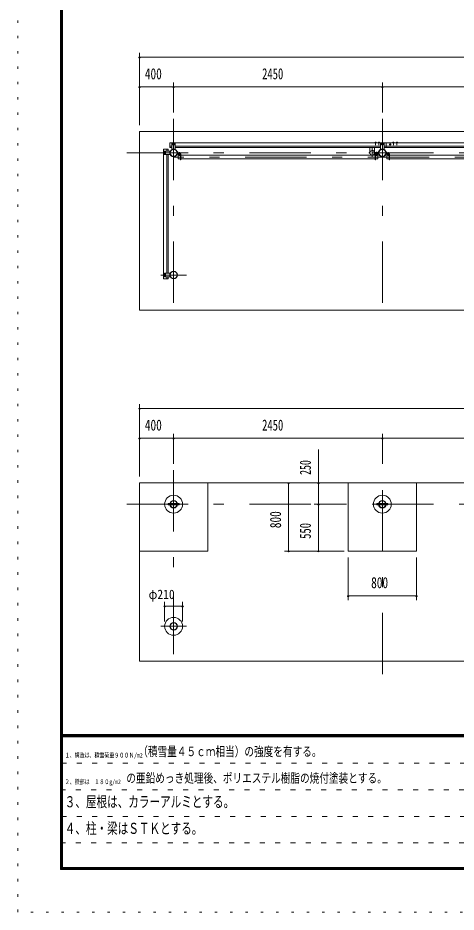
# Model space of a CAD drawing. Units: millimetres, scale not verified. Extents: x -26655 to 26659, y -10500 to 10500.
# Drawn here: x -3041 to 2102, y -10500 to 0 of the extents above; entities that cross this region are included whole.
import ezdxf
from ezdxf.enums import TextEntityAlignment as Align

# ---------------------------------------------------------------- set-up
doc = ezdxf.new("R2010")
doc.units = ezdxf.units.MM
doc.header["$LTSCALE"] = 60
for name, pattern in [('USER1', [3, 1, -2]), ('USER3', [24, 12, -5, 2, -5]), ('USER4', [3, 0.5, -2.5])]:
    doc.linetypes.add(name, pattern=pattern)
doc.layers.add('0-1_0-F1TEXT', color=7, linetype='Continuous')
for name, color, linetype, lineweight in [('0-2_1-05BOLD', 7, 'Continuous', 18), ('0-3_1-25CENTER', 3, 'USER3', 18), ('0-5_1-55DIM', 3, 'Continuous', 18), ('0-C_F-F1PAPER', 5, 'Continuous', 18), ('0-D_F-E_J_ADD', 5, 'USER4', 18)]:
    doc.layers.add(name, color=color, linetype=linetype, lineweight=lineweight)
doc.styles.add('ＭＳ ゴシック', font='')
doc.styles.get('ＭＳ ゴシック').set_extended_font_data('MS Gothic')

msp = doc.modelspace()

# ---------------------------------------------------------------- linework, layer by layer
at = {"layer": '0-2_1-05BOLD'}
for p, q in [((1154.1, -1460.68), (1154.1, -1464.18)), ((1159.88, -1464.18), (1159.88, -1460.68)), ((1163.24, -1464.18), (1163.24, -1465.78)), ((1194.1, -1460.68), (1194.1, -1464.18)), ((1199.87, -1464.18), (1199.87, -1460.68)), ((1281.49, -1467.38), (1282.49, -1467.38)), ((1360.74, -1464.18), (1360.74, -1465.78)), ((1364.1, -1464.18), (1364.1, -1460.68)), ((1369.87, -1460.68), (1369.87, -1464.18)), ((1400.74, -1464.18), (1400.74, -1465.78)), ((1404.1, -1464.18), (1404.1, -1460.68)), ((1409.87, -1460.68), (1409.87, -1464.18)), ((-1323.56, -1600.33), (-1323.56, -1570.33)), ((-1318.56, -1565.33), (-1258.06, -1565.33)), ((-1293.06, -1565.33), (-1293.06, -1540.33)), ((-1233.51, -1505.78), (-1258.51, -1505.78)), ((-1258.51, -1523.38), (-1233.51, -1523.38)), ((-1228.51, -1475.28), (-1198.51, -1475.28)), ((-1222.01, -1481.78), (-1218.31, -1481.78)), ((-1218.31, -1489.78), (-1222.01, -1489.78)), ((-1205.01, -1481.78), (-1208.71, -1481.78)), ((-1208.71, -1489.78), (-1205.01, -1489.78)), ((1216.49, -1505.78), (-1193.51, -1505.78)), ((-1193.51, -1523.38), (1216.49, -1523.38)), ((-1168.96, -1593.33), (-1168.96, -1573.33)), ((1090.99, -1523.38), (1090.99, -1575.81)), ((1145.99, -1575.81), (1145.99, -1523.38)), ((1188.74, -1573.33), (1188.74, -1593.33)), ((1251.49, -1475.28), (1221.49, -1475.28)), ((1227.99, -1481.78), (1231.69, -1481.78)), ((1231.69, -1489.78), (1227.99, -1489.78)), ((1244.99, -1481.78), (1241.29, -1481.78)), ((1241.29, -1489.78), (1244.99, -1489.78)), ((1256.49, -1540.78), (1256.49, -1480.28)), ((1256.49, -1505.78), (1281.49, -1505.78)), ((1281.04, -1573.33), (1281.04, -1593.33)), ((1282.49, -1502.38), (1281.49, -1502.38)), ((1282.49, -1505.78), (4016.49, -1505.78)), ((-1317.06, -1580.53), (-1317.06, -1576.83)), ((-1317.06, -1590.13), (-1317.06, -1593.83)), ((-1309.06, -1576.83), (-1309.06, -1580.53)), ((-1309.06, -1593.83), (-1309.06, -1590.13)), ((-1293.06, -2999.33), (-1293.06, -1605.33)), ((-1275.46, -1605.33), (-1275.46, -2999.33)), ((-1163.76, -1595.33), (-1134.16, -1595.33)), ((-1134.16, -1598.53), (-1163.76, -1598.53)), ((-1132.16, -1613.13), (-1161.01, -1613.13)), ((1151.94, -1613.13), (-1128.96, -1613.13)), ((-1128.96, -1655.83), (1151.94, -1655.83)), ((1145.83, -1582.33), (1192.04, -1582.33)), ((1192.04, -1588.32), (1145.83, -1588.32)), ((1190.57, -1580.72), (1147.22, -1580.72)), ((1147.22, -1589.93), (1190.57, -1589.93)), ((1151.94, -1666.33), (1151.94, -1600.53)), ((1186.74, -1595.33), (1157.14, -1595.33)), ((1157.14, -1598.53), (1186.74, -1598.53)), ((1286.24, -1595.33), (1315.84, -1595.33)), ((1315.84, -1598.53), (1286.24, -1598.53)), ((1288.99, -1613.13), (1317.84, -1613.13)), ((1321.04, -1613.13), (3951.94, -1613.13)), ((3951.94, -1655.83), (1321.04, -1655.83)), ((-1323.56, -3034.33), (-1323.56, -3004.33)), ((-1258.06, -3039.33), (-1318.56, -3039.33)), ((-1317.06, -3014.53), (-1317.06, -3010.83)), ((-1317.06, -3024.13), (-1317.06, -3027.83)), ((-1309.06, -3010.83), (-1309.06, -3014.53)), ((-1309.06, -3027.83), (-1309.06, -3024.13)), ((-1293.06, -3039.33), (-1293.06, -3064.33)), ((-1275.46, -3064.33), (-1275.46, -3039.33)), ((-1257.58, -5716.83), (-1278.51, -5716.83)), ((-1253.33, -5703.83), (-1173.68, -5703.83)), ((-1173.68, -5716.83), (-1253.33, -5716.83)), ((1192.42, -5703.83), (1171.5, -5703.83)), ((1276.32, -5703.83), (1196.67, -5703.83)), ((1196.67, -5716.83), (1276.32, -5716.83))]:
    msp.add_line(p, q, dxfattribs=at)
for points in [[(9386.48, -3430.33), (-1613.51, -3430.33), (-1613.51, -1335.33), (9386.48, -1335.33)], [(-1208.51, -1482.89), (-1213.51, -1480), (-1218.51, -1482.89), (-1218.51, -1488.67), (-1213.51, -1491.55), (-1208.51, -1488.67)], [(1241.49, -1482.89), (1241.49, -1488.67), (1236.49, -1491.55), (1231.49, -1488.67), (1231.49, -1482.89), (1236.49, -1480)], [(1322.49, -1488.67), (1322.49, -1482.89), (1327.49, -1480), (1332.49, -1482.89), (1332.49, -1488.67), (1327.49, -1491.55)], [(-1310.18, -1590.33), (-1315.95, -1590.33), (-1318.84, -1585.33), (-1315.95, -1580.33), (-1310.18, -1580.33), (-1307.29, -1585.33)], [(-1310.18, -3014.33), (-1307.29, -3019.33), (-1310.18, -3024.33), (-1315.95, -3024.33), (-1318.84, -3019.33), (-1315.95, -3014.33)], [(9386.49, -5460.33), (-1613.5, -5460.33), (-1613.5, -7555.33), (9386.49, -7555.33)]]:
    msp.add_lwpolyline(points, close=True, dxfattribs=at)
for points in [[(-1258.51, -1523.38), (-1258.51, -1465.78), (1281.49, -1465.78), (1281.49, -1523.38), (1256.49, -1523.38)], [(1163.24, -1464.18), (1150.74, -1464.18), (1150.74, -1465.78)], [(1151.21, -1464.18), (1151.21, -1460.68), (1152.09, -1460.18), (1161.89, -1460.18), (1162.76, -1460.68), (1162.76, -1464.18)], [(1203.24, -1465.78), (1203.24, -1464.18), (1190.74, -1464.18), (1190.74, -1465.78)], [(1191.22, -1464.18), (1191.22, -1460.68), (1192.09, -1460.18), (1201.89, -1460.18), (1202.76, -1460.68), (1202.76, -1464.18)], [(4016.49, -1523.38), (1282.49, -1523.38), (1282.49, -1465.78), (9031.49, -1465.78), (9031.49, -1523.38), (9006.49, -1523.38)], [(1360.74, -1464.18), (1373.24, -1464.18), (1373.24, -1465.78)], [(1372.76, -1464.18), (1372.76, -1460.68), (1371.89, -1460.18), (1362.09, -1460.18), (1361.21, -1460.68), (1361.21, -1464.18)], [(1400.74, -1464.18), (1413.24, -1464.18), (1413.24, -1465.78)], [(1412.76, -1464.18), (1412.76, -1460.68), (1411.89, -1460.18), (1402.09, -1460.18), (1401.21, -1460.68), (1401.21, -1464.18)], [(-1275.46, -3064.33), (-1333.06, -3064.33), (-1333.06, -1540.33), (-1275.46, -1540.33), (-1275.46, -1565.33)], [(-1258.06, -1565.33), (-1258.06, -1605.33), (-1318.56, -1605.33)], [(-1193.51, -1480.28), (-1193.51, -1540.78), (-1233.51, -1540.78), (-1233.51, -1480.28)], [(-1168.96, -1573.33), (-1165.76, -1573.33), (-1165.76, -1593.33)], [(1191.94, -1593.33), (1191.94, -1573.33), (1188.74, -1573.33)], [(1216.49, -1480.28), (1216.49, -1540.78), (1256.49, -1540.78)], [(1284.24, -1593.33), (1284.24, -1573.33), (1281.04, -1573.33)], [(-1161.01, -1613.13), (-1161.01, -1655.83), (-1132.16, -1655.83)], [(-1132.16, -1600.53), (-1132.16, -1666.33), (-1128.96, -1666.33), (-1128.96, -1600.53)], [(1155.14, -1600.53), (1155.14, -1666.33), (1151.94, -1666.33)], [(1155.14, -1655.83), (1183.99, -1655.83), (1183.99, -1613.13), (1155.14, -1613.13)], [(1317.84, -1655.83), (1288.99, -1655.83), (1288.99, -1613.13)], [(1317.84, -1600.53), (1317.84, -1666.33), (1321.04, -1666.33), (1321.04, -1600.53)], [(-1318.56, -2999.33), (-1258.06, -2999.33), (-1258.06, -3039.33)], [(-813.5, -5460.33), (-813.5, -6260.33), (-1613.51, -6260.33)], [(1636.5, -5460.33), (1636.5, -6260.33), (836.49, -6260.33), (836.49, -5460.33)], [(-1278.51, -5716.83), (-1278.51, -5703.83), (-1257.58, -5703.83)], [(-1169.43, -5703.83), (-1148.5, -5703.83), (-1148.5, -5716.83), (-1169.43, -5716.83)], [(1171.5, -5703.83), (1171.5, -5716.83), (1192.42, -5716.83)], [(1280.57, -5716.83), (1301.5, -5716.83), (1301.5, -5703.83), (1280.57, -5703.83)]]:
    msp.add_lwpolyline(points, dxfattribs=at)
for centre, radius in [((-1213.51, -1585.33), 44.55), ((-1213.51, -1585.33), 40.35), ((-1213.51, -1485.78), 6.25), ((-1213.51, -1485.78), 4.9), ((1118.49, -1585.33), 27.5), ((1236.49, -1585.33), 44.55), ((1236.49, -1585.33), 40.35), ((1236.49, -1485.78), 6.25), ((1236.49, -1485.78), 4.9), ((1327.49, -1485.78), 6.25), ((1327.49, -1485.78), 4.9), ((-1313.06, -1585.33), 6.25), ((-1313.06, -1585.33), 4.9), ((1087.14, -1585.33), 2.25), ((1284.89, -1585.33), 2.25), ((-1313.06, -3019.33), 6.25), ((-1313.06, -3019.33), 4.9), ((-1213.51, -3019.33), 44.55), ((-1213.51, -3019.33), 40.35), ((-1213.5, -5710.33), 105), ((-1213.5, -5710.33), 44.55), ((-1213.5, -5710.33), 40.35), ((1236.5, -5710.33), 105), ((1236.5, -5710.33), 44.55), ((1236.5, -5710.33), 40.35), ((-1213.51, -7144.33), 105), ((-1213.51, -7144.33), 44.55), ((-1213.51, -7144.33), 40.35)]:
    msp.add_circle(centre, radius, dxfattribs=at)
for centre, radius, start, end in [((1152.66, -1462.49), 2.32, 51.45377, 90), ((1156.99, -1468.69), 8.51, 70.16867, 109.82912), ((1161.32, -1462.5), 2.32, 90, 128.53143), ((1192.66, -1462.49), 2.32, 51.45377, 90), ((1196.99, -1468.69), 8.51, 70.16867, 109.82912), ((1201.32, -1462.5), 2.32, 90, 128.53143), ((1362.66, -1462.49), 2.32, 51.45377, 90), ((1366.99, -1468.69), 8.51, 70.16867, 109.82912), ((1371.32, -1462.5), 2.32, 90, 128.53143), ((1402.66, -1462.49), 2.32, 51.45377, 90), ((1406.99, -1468.69), 8.51, 70.16867, 109.82912), ((1411.32, -1462.5), 2.32, 90, 128.53143), ((-1318.56, -1570.33), 5, 90, 180), ((-1313.06, -1576.83), 4, 0, 180), ((-1228.51, -1480.28), 5, 90, 180), ((-1222.01, -1485.78), 4, 90, 270), ((-1205.01, -1485.78), 4, 270, 90), ((-1198.51, -1480.28), 5, 0, 90), ((1118.49, -1585.33), 29.1, 9.09488, 180), ((1118.49, -1602.73), 44.9, 109.58864, 127.76454), ((1118.49, -1602.73), 44.9, 52.23546, 70.41136), ((1236.49, -1585.33), 46.15, 0, 174.27287), ((1221.49, -1480.28), 5, 90, 180), ((1227.99, -1485.78), 4, 90, 270), ((1244.99, -1485.78), 4, 270, 90), ((1251.49, -1480.28), 5, 0, 90), ((-1318.56, -1600.33), 5, 180, 270), ((-1313.06, -1593.83), 4, 180, 0), ((-1163.76, -1593.33), 5.2, 180, 270), ((-1163.76, -1593.33), 2, 180, 270), ((-1134.16, -1600.53), 5.2, 0, 90), ((-1134.16, -1600.53), 2, 0, 90), ((1087.14, -1585.33), 3.85, 51.34222, 0), ((1118.49, -1585.33), 29.1, 185.93016, 252.80957), ((1118.49, -1585.33), 29.1, 287.19043, 350.90512), ((1157.14, -1600.53), 5.2, 90, 180), ((1157.14, -1600.53), 2, 90, 180), ((1186.74, -1593.33), 2, 270, 0), ((1186.74, -1593.33), 5.2, 270, 0), ((1236.49, -1585.33), 46.15, 185.71837, 356.21085), ((1284.89, -1585.33), 3.85, 180, 127.90752), ((1286.24, -1593.33), 5.2, 180, 270), ((1286.24, -1593.33), 2, 180, 270), ((1315.84, -1600.53), 5.2, 0, 90), ((1315.84, -1600.53), 2, 0, 90), ((-1318.56, -3004.33), 5, 90, 180), ((-1318.56, -3034.33), 5, 180, 270), ((-1313.06, -3010.83), 4, 0, 180), ((-1313.06, -3027.83), 4, 180, 0)]:
    msp.add_arc(centre, radius, start, end, dxfattribs=at)
at = {"layer": '0-3_1-25CENTER'}
for p, q in [((-1213.51, -1185.33), (-1213.51, -3580.33)), ((1236.49, -1185.33), (1236.49, -3580.33)), ((1156.99, -1492.64), (1156.99, -1457.76)), ((1196.99, -1457.76), (1196.99, -1492.64)), ((1327.49, -1505.78), (1327.49, -1465.78)), ((1366.99, -1457.76), (1366.99, -1492.64)), ((1406.99, -1492.64), (1406.99, -1457.76)), ((-1313.06, -1567.83), (-1313.06, -1602.83)), ((-1196.01, -1485.78), (-1231.01, -1485.78)), ((1118.49, -1640.33), (1118.49, -1530.33)), ((1168.97, -1574.56), (1168.97, -1596.09)), ((1218.99, -1485.78), (1253.99, -1485.78)), ((1314.99, -1485.78), (1339.99, -1485.78)), ((-1763.51, -1585.33), (9536.49, -1585.33)), ((8986.49, -1634.48), (-1213.51, -1634.48)), ((-1143.96, -1618.13), (-1143.96, -1576.33)), ((1166.94, -1618.13), (1166.94, -1576.33)), ((1306.04, -1576.33), (1306.04, -1618.13)), ((-1363.51, -3019.33), (-1063.51, -3019.33)), ((-1313.06, -3036.83), (-1313.06, -3001.83)), ((-1213.51, -5310.33), (-1213.51, -7705.33)), ((1236.5, -7705.33), (1236.5, -5310.33)), ((-1763.5, -5710.33), (9536.49, -5710.33)), ((-1363.51, -7144.33), (-1063.51, -7144.33))]:
    msp.add_line(p, q, dxfattribs=at)
at = {"layer": '0-5_1-55DIM'}
for p, q in [((-1613.51, -410.33), (-1613.51, -1260.33)), ((-1603.51, -460.33), (-1623.51, -460.33)), ((-1613.51, -460.33), (9386.48, -460.33)), ((-1603.51, -810.33), (-1623.51, -810.33)), ((9386.48, -810.33), (-1613.51, -810.33)), ((-1203.51, -810.33), (-1223.51, -810.33)), ((-1213.51, -1110.33), (-1213.51, -760.33)), ((1246.49, -810.33), (1226.49, -810.33)), ((1236.49, -760.33), (1236.49, -1110.33)), ((-1603.5, -4585.33), (-1623.5, -4585.33)), ((-1613.5, -4535.33), (-1613.5, -5385.33)), ((-1613.5, -4585.33), (9386.49, -4585.33)), ((-1213.5, -4885.33), (-1213.5, -5235.33)), ((1236.5, -5235.33), (1236.5, -4885.33)), ((-1603.5, -4935.33), (-1623.5, -4935.33)), ((9386.49, -4935.33), (-1613.5, -4935.33)), ((-1203.5, -4935.33), (-1223.5, -4935.33)), ((1246.5, -4935.33), (1226.5, -4935.33)), ((486.49, -5067.83), (486.49, -6260.33)), ((86.49, -5460.33), (786.49, -5460.33)), ((146.5, -5460.33), (126.5, -5460.33)), ((136.5, -6260.33), (136.5, -5460.33)), ((136.5, -6260.33), (136.5, -5460.33)), ((496.49, -5460.33), (476.49, -5460.33)), ((486.49, -5710.33), (486.49, -5460.33)), ((761.5, -5710.33), (436.49, -5710.33)), ((496.49, -5710.33), (476.49, -5710.33)), ((486.49, -6260.33), (486.49, -5710.33)), ((786.49, -6260.33), (86.49, -6260.33)), ((146.5, -6260.33), (126.5, -6260.33)), ((496.49, -6260.33), (476.49, -6260.33)), ((836.49, -6335.33), (836.49, -6835.33)), ((1636.5, -6835.33), (1636.5, -6335.33)), ((846.49, -6785.33), (826.49, -6785.33)), ((836.49, -6785.33), (1636.5, -6785.33)), ((836.49, -6785.33), (1636.5, -6785.33)), ((1646.5, -6785.33), (1626.5, -6785.33)), ((-1308.51, -6907.33), (-1328.51, -6907.33)), ((-1318.51, -6857.33), (-1318.51, -7086.91)), ((-1108.51, -6907.33), (-1318.51, -6907.33)), ((-1098.51, -6907.33), (-1118.51, -6907.33)), ((-1108.51, -7086.91), (-1108.51, -6857.33))]:
    msp.add_line(p, q, dxfattribs=at)
for centre in [(-1613.51, -460.33), (-1613.51, -810.33), (-1213.51, -810.33), (1236.49, -810.33), (-1613.5, -4585.33), (-1613.5, -4935.33), (-1213.5, -4935.33), (1236.5, -4935.33), (136.5, -5460.33), (486.49, -5460.33), (486.49, -5710.33), (136.5, -6260.33), (486.49, -6260.33), (836.49, -6785.33), (1636.5, -6785.33), (-1318.51, -6907.33), (-1108.51, -6907.33)]:
    msp.add_arc(centre, 10, 180, 0, dxfattribs=at)
at = {"layer": '0-C_F-F1PAPER'}
for p, q in [((26133.83, -8415), (-2516.17, -8415)), ((-2516.17, -8417.5), (26133.83, -8417.5)), ((26133.83, -8420), (-2516.17, -8420)), ((-2516.17, -8422.5), (26133.83, -8422.5)), ((26133.83, -8425), (-2516.17, -8425)), ((-2516.17, -8427.5), (26133.83, -8427.5)), ((26133.83, -8430), (-2516.17, -8430)), ((-2516.17, -8432.5), (26133.83, -8432.5)), ((26133.83, -8435), (-2516.17, -8435)), ((-2516.17, -8437.5), (26133.83, -8437.5)), ((26133.83, -8440), (-2516.17, -8440))]:
    msp.add_line(p, q, dxfattribs=at)
at = {"layer": '0-C_F-F1PAPER', "color": 6, "linetype": 'USER1'}
for p, q in [((15708.83, -8752), (-2541.17, -8752)), ((-2541.17, -9064), (15708.83, -9064)), ((15708.83, -9376), (-2541.17, -9376)), ((-2541.17, -9688), (13200.83, -9688))]:
    msp.add_line(p, q, dxfattribs=at)
at = {"layer": '0-C_F-F1PAPER'}
for points in [[(26158.83, -10000), (26158.83, 10100), (-2541.17, 10100), (-2541.17, -10000)], [(26156.32, -9997.5), (26156.32, 10097.5), (-2538.67, 10097.5), (-2538.67, -9997.5)], [(26153.83, -9995), (-2536.17, -9995), (-2536.17, 10095), (26153.83, 10095)], [(26151.32, -9992.5), (26151.32, 10092.5), (-2533.67, 10092.5), (-2533.67, -9992.5)], [(26148.83, -9990), (-2531.17, -9990), (-2531.17, 10090), (26148.83, 10090)], [(26146.33, -9987.5), (26146.33, 10087.5), (-2528.67, 10087.5), (-2528.67, -9987.5)], [(26143.82, -9985), (-2526.17, -9985), (-2526.17, 10085), (26143.82, 10085)], [(26141.33, -9982.5), (26141.33, 10082.5), (-2523.67, 10082.5), (-2523.67, -9982.5)], [(26138.82, -9980), (26138.82, 10080), (-2521.17, 10080), (-2521.17, -9980)], [(26136.33, -9977.5), (26136.33, 10077.5), (-2518.67, 10077.5), (-2518.67, -9977.5)], [(26133.83, -9975), (-2516.17, -9975), (-2516.17, 10075), (26133.83, 10075)]]:
    msp.add_lwpolyline(points, close=True, dxfattribs=at)
at = {"layer": '0-D_F-E_J_ADD'}
msp.add_lwpolyline([(26658.83, -10500), (-3041.17, -10500), (-3041.17, 10500), (26658.83, 10500)], close=True, dxfattribs=at)

# ---------------------------------------------------------------- texts
at = {"layer": '0-1_0-F1TEXT', "style": 'ＭＳ ゴシック'}
for s, height, width, p in [('（積雪量４５ｃｍ相当）の強度を有する。', 110.7, 0.75, (-1628.68, -8702)), ('１、構造は、積雪荷重９００Ｎ/m2', 55.35, 0.75, (-2491.17, -8702)), ('\u3000の亜鉛めっき処理後、ポリエステル樹脂の焼付塗装とする。', 110.7, 0.75, (-1881.57, -9014)), ('２、鉄部は\u3000１８０g/m2', 55.35, 0.75, (-2491.17, -9014)), ('３、屋根は、カラーアルミとする。', 130.2, 0.7, (-2491.17, -9308.23)), ('４、柱・梁はＳＴＫとする。', 130.2, 0.7, (-2491.17, -9620.23))]:
    msp.add_text(s, height=height, dxfattribs=dict(at, width=width)).set_placement(p, align=Align.BOTTOM_LEFT)
at = {"layer": '0-5_1-55DIM', "color": 7, "style": 'ＭＳ ゴシック'}
for s, height, width, p in [('400', 130.2, 0.75, (-1551.13, -760.33)), ('2450', 130.2, 0.7, (-174.52, -760.33)), ('400', 130.2, 0.75, (-1551.13, -4885.33)), ('2450', 130.2, 0.7, (-174.51, -4885.33)), ('800', 130.2, 0.75, (1105.09, -6735.33)), ('φ210', 110.7, 0.9, (-1507.26, -6857.33))]:
    msp.add_text(s, height=height, dxfattribs=dict(at, width=width)).set_placement(p, align=Align.BOTTOM_LEFT)
for s, width, p in [('250', 0.65, (436.49, -5365.91)), ('800', 0.75, (86.5, -5991.73)), ('550', 0.7, (436.49, -6116.82))]:
    msp.add_text(s, height=130.2, rotation=90, dxfattribs=dict(at, width=width)).set_placement(p, align=Align.BOTTOM_LEFT)

doc.saveas('drawing.dxf')
